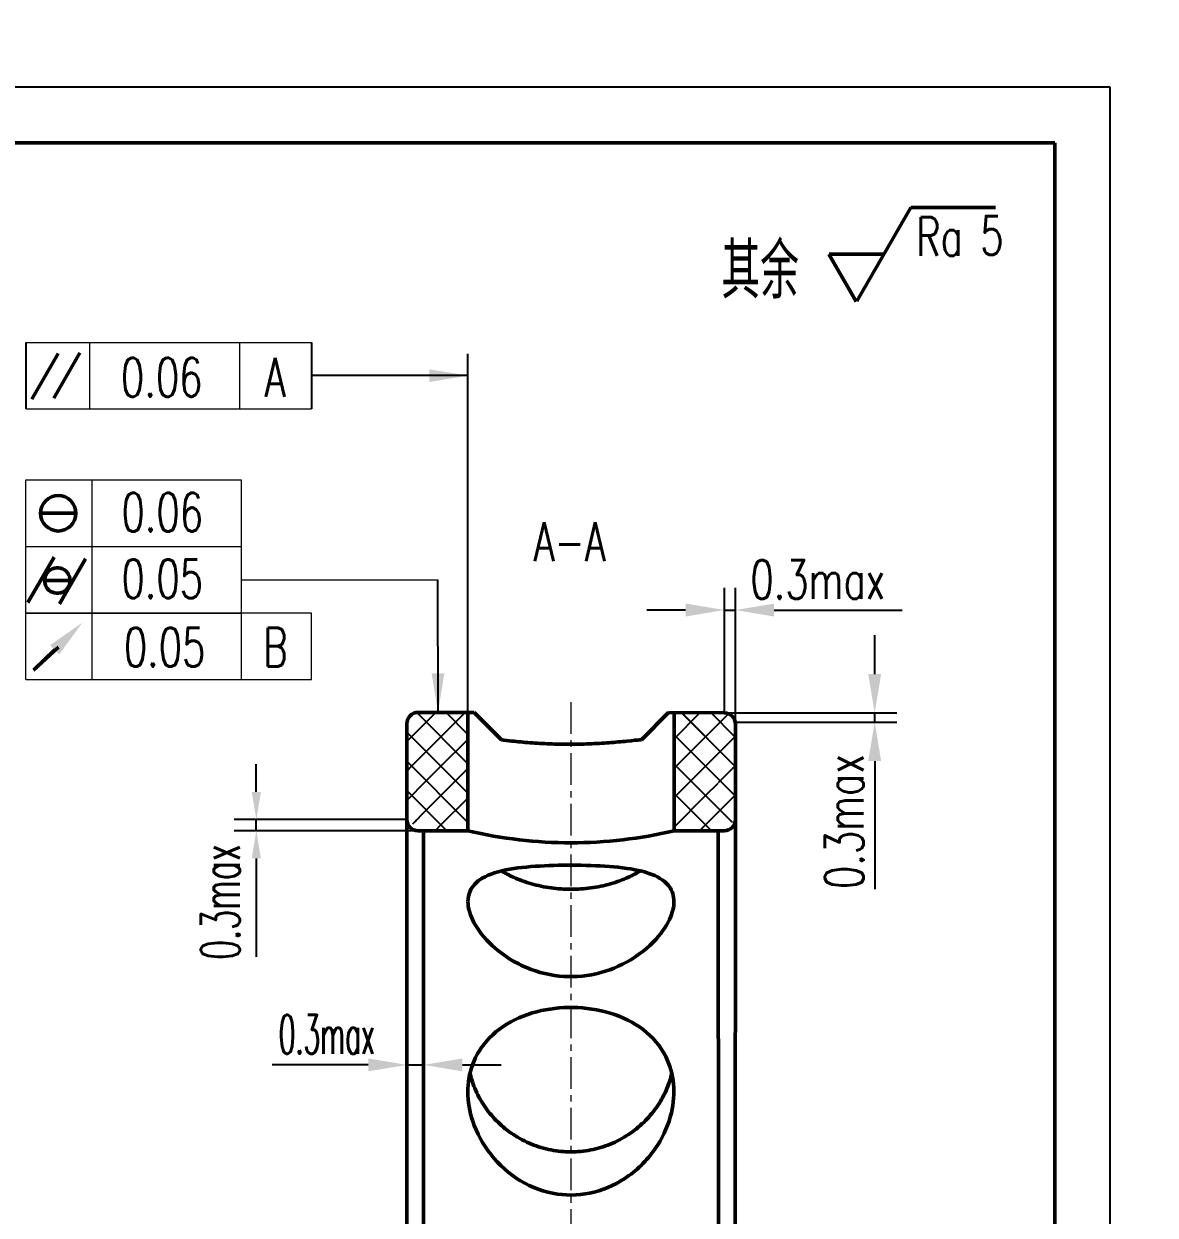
# Model space of a CAD drawing. Header units: millimetres. Extents: x 260 to 24115, y -110 to 18185.
# Drawn here: x 1063.7 to 1165.8, y 84.9 to 192.4 of the extents above; entities that cross this region are included whole.
import ezdxf

# ---------------------------------------------------------------- set-up
doc = ezdxf.new("R2010")
doc.units = ezdxf.units.MM
doc.header["$LTSCALE"] = 0.3
doc.linetypes.add('CENTER', pattern=[50.8, 31.75, -6.35, 6.35, -6.35])
for name, color, linetype, lineweight in [('1', 7, 'Continuous', 50), ('2', 7, 'Continuous', 20), ('90', 7, 'Continuous', 20), ('中心线', 7, 'CENTER', 18), ('粗实线', 7, 'Continuous', 50), ('细实线', 7, 'Continuous', 20)]:
    doc.layers.add(name, color=color, linetype=linetype, lineweight=lineweight)
doc.styles.add('HZ 小', font='txt.shx', dxfattribs={"width": 0.7, "bigfont": 'hztxt.shx'})
doc.dimstyles.new('1.1水平线性1：1', dxfattribs={"dimtxt": 3.5, "dimasz": 3.5, "dimexe": 2, "dimexo": 0, "dimgap": 1, "dimtad": 1, "dimdec": 7, "dimdsep": 46, "dimtxsty": 'HZ 小', "dimcen": 0, "dimdle": 7, "dimclre": 256, "dimadec": 3, "dimazin": 2, "dimtfac": 0.514286, "dimtdec": 7, "dimtix": 1, "dimtmove": 0, "dimatfit": 3, "dimfxl": 1, "dimtolj": 1, "dimarcsym": 0})

# ---------------------------------------------------------------- blocks, each defined once
blk = doc.blocks.new('*D33')
at = {"color": 0, "linetype": 'Continuous', "lineweight": -2, "transparency": 16777216}
for start, end in [(5.9765, 11.953), (350, 0), (338.047, 344.0235)]:
    blk.add_arc((542.5, -36.39), 33.57, start, end, dxfattribs=at)
at = {"color": 0, "transparency": 16777216}
for points in [[(575.3, -32.92), (576.47, -32.86), (576.07, -36.39)], [(575.34, -45.76), (574.2, -45.5), (575.56, -42.22)]]:
    blk.add_solid(points, dxfattribs=at)
at = {"layer": 'Defpoints', "color": 0, "transparency": 16777216}
for p in [(547.57, -36.39), (577.64, -36.39), (549.9, -37.69), (576.01, -38.34), (577.1, -42.49)]:
    blk.add_point(p, dxfattribs=at)

msp = doc.modelspace()

# ---------------------------------------------------------------- linework, layer by layer
at = {"color": 0}
for p, q in [((1161.74780885, 186.65719782), (951.74780885, 186.65719782)), ((1161.74780885, -110.34280218), (1161.74780885, 186.65719782))]:
    msp.add_line(p, q, dxfattribs=at)
for p, q in [((1063.90143157, 163.64900493), (1063.90143157, 157.64900493)), ((1089.68849674, 163.64900493), (1089.68849674, 157.64900493)), ((1103.79569871, 128.34654841), (1103.79569871, 162.59932371)), ((1098.29401385, 127.66281198), (1100.90352826, 130.27232639)), ((1098.71093712, 125.42808482), (1103.5540178, 130.2711655)), ((1098.71093712, 125.42808482), (1103.5540178, 130.2711655)), ((1103.79555188, 125.64677092), (1099.16736972, 130.27495308)), ((1103.7953893, 125.6469335), (1099.16736972, 130.27495308)), ((1103.79669421, 128.29727902), (1101.82134553, 130.2726277)), ((1103.79555188, 119.60333003), (1103.79696795, 130.27144744)), ((1103.79555188, 119.60333003), (1103.79696795, 130.27144744)), ((1122.38583988, 130.25700642, -2.98098555), (1122.38394674, 119.60574818)), ((1122.38583988, 130.25700642, -2.98098555), (1122.38394674, 119.60574818)), ((1122.39108071, 125.24337455), (1127.30761999, 130.15991383)), ((1122.39178011, 127.89572437), (1124.73038724, 130.23433151)), ((1127.88643135, 125.42074532), (1123.0718008, 130.23537586)), ((1127.88643135, 125.43542432), (1123.08648905, 130.23536661)), ((1127.88643135, 128.08707475), (1125.73875381, 130.23475229)), ((1103.79424697, 122.9964254), (1098.2939853, 128.49668707)), ((1127.88643135, 122.76909489), (1122.4033137, 128.25221254)), ((1126.55326663, 126.75391003), (1127.93146517, 128.13210857)), ((1101.36258755, 125.42808482), (1103.74012899, 127.80562625)), ((1103.79352765, 120.34549429), (1098.29566733, 125.84335461)), ((1098.71093712, 125.42808482), (1100.03676234, 126.75391003)), ((1125.22744142, 125.42808482), (1126.55326663, 126.75391003)), ((1098.29566733, 125.01281503), (1098.71093712, 125.42808482)), ((1100.03676234, 124.1022596), (1101.36258755, 125.42808482)), ((1101.36258755, 122.77643439), (1103.79484726, 125.2086941)), ((1122.39038132, 122.59102473), (1125.22744142, 125.42808482)), ((1127.66011751, 120.3437583), (1122.3911781, 125.61269771)), ((1126.55326663, 124.1022596), (1127.87909185, 125.42808482)), ((1127.87909185, 125.42808482), (1127.88643135, 125.43542432)), ((1098.29566733, 122.3611646), (1100.03676234, 124.1022596)), ((1125.22744142, 122.77643439), (1126.360642, 123.90963497)), ((1126.40153912, 123.9505321), (1126.55326663, 124.1022596)), ((1101.88305465, 119.60431686), (1098.29566733, 123.19170418)), ((1100.03676234, 121.45060918), (1101.36258755, 122.77643439)), ((1101.36258755, 120.12478396), (1103.79412755, 122.55632396)), ((1122.38968193, 119.93867491), (1125.22744142, 122.77643439)), ((1125.75492882, 119.59729656), (1122.39047908, 122.9617463)), ((1125.22744142, 120.12478396), (1127.88643135, 122.78377389)), ((1098.81273544, 120.22658228), (1100.03676234, 121.45060918)), ((1099.00273576, 120.4165826), (1099.19251851, 120.60636535)), ((1100.84247045, 119.60466686), (1101.36258755, 120.12478396)), ((1124.70030874, 119.59765128), (1125.22744142, 120.12478396)), ((1112.60941394, 118.5198161), (1113.09068269, 118.5198161)), ((1113.09068269, 116.35164011), (1112.9438585, 116.4984643))]:
    msp.add_line(p, q)
at = {"linetype": 'Continuous'}
for p, q in [((1103.79569871, 160.64900493), (1089.68849674, 160.64900493)), ((1126.93399429, 130.23294397), (1126.93399429, 141.50933167)), ((1127.9195186, 129.3934365), (1127.9195186, 141.50933167)), ((1123.43399429, 139.50933167), (1119.93399429, 139.50933167)), ((1126.93399429, 139.50933167), (1127.9195186, 139.50933167)), ((1131.4195186, 139.50933167), (1142.98062971, 139.50933167)), ((1140.49477712, 133.73294397), (1140.49477712, 137.23294397)), ((1126.93399429, 130.23294397), (1142.49477712, 130.23294397)), ((1140.49477712, 129.3934365), (1140.49477712, 130.23294397)), ((1127.9195186, 129.3934365), (1142.49477712, 129.3934365)), ((1140.49477712, 125.8934365), (1140.49477712, 114.33232539)), ((1098.29395022, 119.6048179), (1098.29395022, 96.49028003)), ((1099.79566733, 119.6048179), (1099.79566733, 96.49028003)), ((1094.79395022, 98.49028003), (1086.12311688, 98.49028003)), ((1098.29395022, 98.49028003), (1099.79566733, 98.49028003)), ((1103.29566733, 98.49028003), (1106.79566733, 98.49028003))]:
    msp.add_line(p, q, dxfattribs=at)
at = {"color": 130}
for p, q in [((1084.69920731, 123.10491618), (1084.69920731, 125.60491618)), ((1098.29425554, 120.60481463), (1082.69920731, 120.60491618)), ((1084.69920731, 119.6048179), (1084.69920731, 120.60491618)), ((1102.76129155, 119.6048179), (1082.69920731, 119.6048179)), ((1084.69920731, 117.1048179), (1084.69920731, 108.24065123))]:
    msp.add_line(p, q, dxfattribs=at)
for start, end in [(258.2820166299, 258.2848633632), (258.2820166299, 258.2848633632), (281.7300437911, 281.7371835292), (281.7300437911, 281.7371835292)]:
    msp.add_arc((1113.08392247, 164.39557991), 45.74515798, start, end)
for points in [[(1123.43399429, 138.92599833), (1123.43399429, 140.092665), (1126.93399429, 139.50933167)], [(1131.4195186, 140.092665), (1131.4195186, 138.92599833), (1127.9195186, 139.50933167)], [(1139.91144378, 133.73294397), (1141.07811045, 133.73294397), (1140.49477712, 130.23294397)], [(1141.07811045, 125.8934365), (1139.91144378, 125.8934365), (1140.49477712, 129.3934365)], [(1094.79395022, 97.9069467), (1094.79395022, 99.07361337), (1098.29395022, 98.49028003)], [(1103.29566733, 99.07361337), (1103.29566733, 97.9069467), (1099.79566733, 98.49028003)]]:
    msp.add_solid(points)
for points in [[(1084.28254064, 123.10491618), (1085.11587397, 123.10491618), (1084.69920731, 120.60491618)], [(1085.11587397, 117.1048179), (1084.28254064, 117.1048179), (1084.69920731, 119.6048179)]]:
    msp.add_solid(points, dxfattribs=at)
at = {"layer": '1'}
for p, q in [((1138.88658144, 167.375179), (1143.75164314, 175.80171304)), ((1143.75164314, 175.80171304), (1151.38120845, 175.80171304)), ((1138.81703346, 167.32233695), (1136.34633452, 171.60171304)), ((1136.37108587, 171.60171304), (1141.33913032, 171.60171304)), ((1064.4561907, 158.51656241), (1066.83464194, 162.6361608)), ((1066.42297862, 158.61441453), (1068.78275563, 162.70166821)), ((1065.2050423, 148.23521651), (1068.4050423, 148.23521651))]:
    msp.add_line(p, q, dxfattribs=at)
msp.add_circle((1066.82940489, 148.23521651), 1.6, dxfattribs=at)
at = {"layer": '2'}
for p, q in [((1063.90143157, 163.64900493), (1089.68849674, 163.64900493)), ((1063.90143157, 157.64900493), (1063.90143157, 163.64900493)), ((1069.67086226, 157.64900493), (1069.67086226, 163.64900493)), ((1083.17498037, 163.64900493), (1083.17498037, 157.64900493)), ((1089.68849674, 157.64900493), (1089.68849674, 163.64900493)), ((1063.90143157, 157.64900493), (1089.68849674, 157.64900493)), ((1063.90143157, 145.24095242), (1063.90143157, 151.24095242)), ((1063.90143157, 151.24095242), (1083.33712772, 151.24095242)), ((1069.90143157, 145.24095242), (1069.90143157, 151.24095242)), ((1083.33712772, 151.24095242), (1083.33712772, 145.24095242)), ((1063.90143157, 133.24095242), (1063.90143157, 145.24095242)), ((1063.90143157, 145.24095242), (1083.33712772, 145.24095242)), ((1063.90143157, 145.24095242), (1083.33712772, 145.24095242)), ((1069.90143157, 133.24095242), (1069.90143157, 145.24095242)), ((1083.33712772, 145.24095242), (1083.33712772, 133.24095242)), ((1083.33712772, 142.24095242), (1101.08917758, 142.24095242)), ((1063.90143157, 139.24095242), (1083.33712772, 139.24095242)), ((1089.68849674, 139.24095242), (1063.90143157, 139.24095242)), ((1089.68849674, 133.24095242), (1089.68849674, 139.24095242)), ((1063.90143157, 133.24095242), (1089.68849674, 133.24095242))]:
    msp.add_line(p, q, dxfattribs=at)
at = {"layer": '中心线', "ltscale": 0.3}
msp.add_line((1113.09068269, 131.18844678), (1113.09068269, 27.95034461), dxfattribs=at)
at = {"layer": '粗实线', "color": 0}
for p, q in [((976.74780885, 181.65719782), (1156.74780885, 181.65719782)), ((1156.74780885, 181.65719782), (1156.74780885, -105.34280218))]:
    msp.add_line(p, q, dxfattribs=at)
at = {"layer": '粗实线', "lineweight": 50}
for p, q in [((1064.08751105, 140.20178158), (1066.44617322, 144.28710428)), ((1066.94617322, 140.06941283), (1069.29465824, 144.13710821)), ((1065.59617322, 142.16941283), (1067.89617322, 142.16941283)), ((1066.50480853, 135.92604629), (1064.60780272, 134.07825898))]:
    msp.add_line(p, q, dxfattribs=at)
at = {"layer": '粗实线'}
msp.add_line((1066.85039165, 136.15492265), (1064.60780272, 134.07825898), dxfattribs=at)
at = {"layer": '粗实线', "linetype": 'Continuous'}
for p, q in [((1099.29547159, 130.27475928), (1104.34966942, 130.26932451, -3.30735216)), ((1103.79332645, 119.60398997), (1103.79696795, 130.27144744)), ((1106.81198553, 127.80428778, -3.30735216), (1104.34966942, 130.26932451, -3.30735216)), ((1119.43954966, 127.81399743, -3.30735216), (1121.88789526, 130.25964084, -3.30735216)), ((1126.93399429, 130.23294397), (1121.88789526, 130.25964084, -3.30735216)), ((1122.38953169, 119.60690742), (1122.38583988, 130.25700642, -2.98098555)), ((1098.29395866, 129.27472618), (1098.29425554, 120.60491618)), ((1127.93248093, 129.23202162), (1127.92451408, 120.60517485)), ((1098.26643619, 29.48143865), (1098.29425554, 120.60491618)), ((1127.85747794, 29.48039757), (1127.92457246, 120.6683955)), ((1099.29399797, 119.60495046), (1103.79332639, 119.60379157)), ((1099.79566733, 119.6048179), (1099.79566733, 79.37650521)), ((1122.38952801, 119.60690742), (1126.9243361, 119.60609836)), ((1126.38550611, 119.60753433), (1126.39372559, 79.37922248))]:
    msp.add_line(p, q, dxfattribs=at)
at = {"layer": '粗实线', "lineweight": 50}
for start, end in [(210, 150), (150, 210)]:
    msp.add_arc((1066.74617322, 142.16941283), 1.15, start, end, dxfattribs=at)
at = {"layer": '粗实线', "linetype": 'Continuous'}
for centre, radius, start, end in [((1099.29395866, 129.27476042), 1, 89.9133152332, 180.0019619902), ((1126.93248136, 129.23294511), 1, 359.9470876439, 89.9133152332), ((1099.29425554, 120.60495043), 1, 180.0019619902, 269.985242383), ((1126.92451451, 120.60609834), 1, 269.9897777746, 359.9470876439), ((1113.08498334, 158.88270603), 40.36289034, 256.6942249596, 283.327826642)]:
    msp.add_arc(centre, radius, start, end, dxfattribs=at)
for points, knots in [([(1106.81198553, 127.80428778, -3.30735216), (1107.1096253, 127.76606543, -3.56944738), (1107.42931066, 127.72773436, -3.81730693), (1108.27427653, 127.63584395, -4.38580272), (1108.82256925, 127.58433462, -4.68114779), (1109.96706097, 127.49855764, -5.15585817), (1110.56419917, 127.46430455, -5.33560095), (1111.76591079, 127.41877645, -5.57154493), (1112.37049645, 127.40753559, -5.62769034), (1113.54065481, 127.40725249, -5.62770414), (1114.14523878, 127.4182005, -5.57157454), (1115.3469584, 127.46314697, -5.33565984), (1115.94410626, 127.49711128, -5.15593045), (1117.08862336, 127.58233569, -4.68124065), (1117.636932, 127.63358079, -4.38590267), (1118.65055384, 127.74332135, -3.70396406), (1119.13875732, 127.79383458, -3.35941656), (1119.30834236, 127.79591792, -3.32833839), (1119.36446705, 127.80277085, -3.27622941), (1119.43954966, 127.81399743, -3.19179991)], [21.6461247578, 21.6461247578, 21.6461247578, 21.6461247578, 22.8173578201, 22.8173578201, 24.5726081327, 24.5726081327, 26.3278584454, 26.3278584454, 28.083108758, 28.083108758, 29.8383336293, 29.8383336293, 31.5935585006, 31.5935585006, 33.348783372, 33.348783372, 35.1040082433, 35.1040082433, 35.4441877321, 35.4441877321, 35.4441877321, 35.4441877321]), ([(1106.81198553, 127.80428778, -3.30735216), (1107.1096253, 127.76606543, -3.56944738), (1107.42931066, 127.72773436, -3.81730693), (1108.27427653, 127.63584395, -4.38580272), (1108.82256925, 127.58433462, -4.68114779), (1109.96706097, 127.49855764, -5.15585817), (1110.56419917, 127.46430455, -5.33560095), (1111.76591079, 127.41877645, -5.57154493), (1112.37049645, 127.40753559, -5.62769034), (1113.54065481, 127.40725249, -5.62770414), (1114.14523878, 127.4182005, -5.57157454), (1115.3469584, 127.46314697, -5.33565984), (1115.94410626, 127.49711128, -5.15593045), (1117.08862336, 127.58233569, -4.68124065), (1117.636932, 127.63358079, -4.38590267), (1118.65055384, 127.74332135, -3.70396406), (1119.13875732, 127.79383458, -3.35941656), (1119.30834236, 127.79591792, -3.32833839), (1119.36446705, 127.80277085, -3.27622941), (1119.43954966, 127.81399743, -3.19179991)], [21.6461247578, 21.6461247578, 21.6461247578, 21.6461247578, 22.8173578201, 22.8173578201, 24.5726081327, 24.5726081327, 26.3278584454, 26.3278584454, 28.083108758, 28.083108758, 29.8383336293, 29.8383336293, 31.5935585006, 31.5935585006, 33.348783372, 33.348783372, 35.1040082433, 35.1040082433, 35.4441877321, 35.4441877321, 35.4441877321, 35.4441877321]), ([(1103.79378815, 113.21175118, -21.75757354), (1103.7938744, 113.54995707, -21.23160919), (1103.85697788, 113.86285256, -20.69345623), (1104.19002642, 114.62486557, -19.24379489), (1104.56647365, 115.01436417, -18.34158097), (1105.72804797, 115.70470032, -16.45169776), (1106.57758666, 115.96243587, -15.50363176), (1108.51671792, 116.30128265, -14.0274426), (1109.57651135, 116.39432689, -13.48002553), (1111.78830673, 116.49594434, -12.85089335), (1112.90304654, 116.50884019, -12.75269592), (1115.190372, 116.47195153, -13.00125717), (1116.32081274, 116.41867799, -13.37006551), (1118.40702521, 116.19802966, -14.50938094), (1119.34241824, 116.02828583, -15.27804883), (1120.86558827, 115.50775304, -17.03367889), (1121.45607633, 115.16175246, -18.00862047), (1122.15738228, 114.33830081, -19.82726926), (1122.33650009, 113.90780953, -20.64411488), (1122.41136677, 112.93765869, -22.21381226), (1122.31516772, 112.41268103, -22.95048206), (1121.82136513, 111.1947125, -24.45622383), (1121.37307104, 110.50403236, -25.18381216), (1120.06674757, 109.0629439, -26.54056974), (1119.15768515, 108.33293211, -27.12255426), (1117.14095962, 107.22393424, -27.94501368), (1116.06955978, 106.82537549, -28.20929285), (1113.838987, 106.41202556, -28.48082462), (1112.71711329, 106.39012072, -28.49410017), (1110.43505492, 106.72584748, -28.27376131), (1109.31733164, 107.10279435, -28.02667804), (1107.306166, 108.1440634, -27.26381587), (1106.42514704, 108.80078937, -26.75119867), (1105.04016057, 110.18697874, -25.49602976), (1104.52361816, 110.90464112, -24.77111652), (1103.93015638, 112.16943644, -23.26564898), (1103.79366106, 112.71341705, -22.53256299), (1103.79378815, 113.21175118, -21.75757354)], [-59.3118854591, -59.3118854591, -59.3118854591, -59.3118854591, -57.4359335352, -57.4359335352, -54.2978922992, -54.2978922992, -50.4620143627, -50.4620143627, -46.9083756038, -46.9083756038, -43.5557170405, -43.5557170405, -40.0064910662, -40.0064910662, -36.3879895722, -36.3879895722, -32.8535647648, -32.8535647648, -30.0385030569, -30.0385030569, -27.313270581, -27.313270581, -24.0419706353, -24.0419706353, -20.1934273576, -20.1934273576, -16.7025602159, -16.7025602159, -13.3392173117, -13.3392173117, -9.7518725367, -9.7518725367, -6.162856956, -6.162856956, -2.7641472447, -2.7641472447, 0, 0, 0, 0]), ([(1103.79378815, 113.21175118, -21.75757354), (1103.7938744, 113.54995707, -21.23160919), (1103.85697788, 113.86285256, -20.69345623), (1104.19002642, 114.62486557, -19.24379489), (1104.56647365, 115.01436417, -18.34158097), (1105.72804797, 115.70470032, -16.45169776), (1106.57758666, 115.96243587, -15.50363176), (1108.51671792, 116.30128265, -14.0274426), (1109.57651135, 116.39432689, -13.48002553), (1111.78830673, 116.49594434, -12.85089335), (1112.90304654, 116.50884019, -12.75269592), (1115.190372, 116.47195153, -13.00125717), (1116.32081274, 116.41867799, -13.37006551), (1118.40702521, 116.19802966, -14.50938094), (1119.34241824, 116.02828583, -15.27804883), (1120.86558827, 115.50775304, -17.03367889), (1121.45607633, 115.16175246, -18.00862047), (1122.15738228, 114.33830081, -19.82726926), (1122.33650009, 113.90780953, -20.64411488), (1122.41136677, 112.93765869, -22.21381226), (1122.31516772, 112.41268103, -22.95048206), (1121.82136513, 111.1947125, -24.45622383), (1121.37307104, 110.50403236, -25.18381216), (1120.06674757, 109.0629439, -26.54056974), (1119.15768515, 108.33293211, -27.12255426), (1117.14095962, 107.22393424, -27.94501368), (1116.06955978, 106.82537549, -28.20929285), (1113.838987, 106.41202556, -28.48082462), (1112.71711329, 106.39012072, -28.49410017), (1110.43505492, 106.72584748, -28.27376131), (1109.31733164, 107.10279435, -28.02667804), (1107.306166, 108.1440634, -27.26381587), (1106.42514704, 108.80078937, -26.75119867), (1105.04016057, 110.18697874, -25.49602976), (1104.52361816, 110.90464112, -24.77111652), (1103.93015638, 112.16943644, -23.26564898), (1103.79366106, 112.71341705, -22.53256299), (1103.79378815, 113.21175118, -21.75757354)], [-59.3118854591, -59.3118854591, -59.3118854591, -59.3118854591, -57.4359335352, -57.4359335352, -54.2978922992, -54.2978922992, -50.4620143627, -50.4620143627, -46.9083756038, -46.9083756038, -43.5557170405, -43.5557170405, -40.0064910662, -40.0064910662, -36.3879895722, -36.3879895722, -32.8535647648, -32.8535647648, -30.0385030569, -30.0385030569, -27.313270581, -27.313270581, -24.0419706353, -24.0419706353, -20.1934273576, -20.1934273576, -16.7025602159, -16.7025602159, -13.3392173117, -13.3392173117, -9.7518725367, -9.7518725367, -6.162856956, -6.162856956, -2.7641472447, -2.7641472447, 0, 0, 0, 0]), ([(1106.82824508, 115.98296835, -31.70673043), (1107.15788541, 115.78438079, -31.93591018), (1107.51624695, 115.59472105, -32.15044122), (1108.40493813, 115.18997149, -32.60131105), (1108.95318151, 114.98688636, -32.8219771), (1110.09759419, 114.65794086, -33.17508473), (1110.69470268, 114.53188856, -33.30785184), (1111.89637589, 114.36592719, -33.4818951), (1112.50095287, 114.32607703, -33.52314279), (1113.67111624, 114.32577525, -33.52319257), (1114.2757121, 114.36531292, -33.481997), (1115.47747232, 114.53065552, -33.30805487), (1116.07464888, 114.65640159, -33.17533673), (1117.21923911, 114.98476437, -32.82231829), (1117.76759231, 115.18757262, -32.60169244), (1118.65900818, 115.59301718, -32.14961197), (1119.01966786, 115.78384576, -31.93355924), (1119.35119864, 115.98368997, -31.70270252)], [21.4943252884, 21.4943252884, 21.4943252884, 21.4943252884, 22.8173455304, 22.8173455304, 24.5725984323, 24.5725984323, 26.3278513341, 26.3278513341, 28.0831042359, 28.0831042359, 29.8383415582, 29.8383415582, 31.5935788805, 31.5935788805, 33.3488162028, 33.3488162028, 34.6805061363, 34.6805061363, 34.6805061363, 34.6805061363]), ([(1106.82824508, 115.98296835, -31.70673043), (1107.15788541, 115.78438079, -31.93591018), (1107.51624695, 115.59472105, -32.15044122), (1108.40493813, 115.18997149, -32.60131105), (1108.95318151, 114.98688636, -32.8219771), (1110.09759419, 114.65794086, -33.17508473), (1110.69470268, 114.53188856, -33.30785184), (1111.89637589, 114.36592719, -33.4818951), (1112.50095287, 114.32607703, -33.52314279), (1113.67111624, 114.32577525, -33.52319257), (1114.2757121, 114.36531292, -33.481997), (1115.47747232, 114.53065552, -33.30805487), (1116.07464888, 114.65640159, -33.17533673), (1117.21923911, 114.98476437, -32.82231829), (1117.76759231, 115.18757262, -32.60169244), (1118.65900818, 115.59301718, -32.14961197), (1119.01966786, 115.78384576, -31.93355924), (1119.35119864, 115.98368997, -31.70270252)], [21.4943252884, 21.4943252884, 21.4943252884, 21.4943252884, 22.8173455304, 22.8173455304, 24.5725984323, 24.5725984323, 26.3278513341, 26.3278513341, 28.0831042359, 28.0831042359, 29.8383415582, 29.8383415582, 31.5935788805, 31.5935788805, 33.3488162028, 33.3488162028, 34.6805061363, 34.6805061363, 34.6805061363, 34.6805061363]), ([(1103.78905822, 96.07096791, -36.60000299), (1103.7891598, 96.46927866, -36.4183066), (1103.82017366, 96.86084685, -36.22472849), (1104.02727618, 98.14779965, -35.53901284), (1104.34064364, 98.98506947, -35.00753102), (1105.34166955, 100.60787162, -33.8353153), (1106.07443286, 101.34970249, -33.20112284), (1107.84617501, 102.54605046, -32.08339411), (1108.88121803, 102.99605278, -31.60575844), (1111.05719078, 103.55464011, -30.99515882), (1112.16085008, 103.68187833, -30.84585266), (1114.43425099, 103.64758692, -30.88579342), (1115.56377297, 103.47687781, -31.08583817), (1117.73411125, 102.81945897, -31.79494068), (1118.74242927, 102.32084566, -32.31221166), (1120.4604593, 101.00987549, -33.4998367), (1121.15824404, 100.1947441, -34.16753884), (1122.02461581, 98.48320271, -35.33495915), (1122.26499908, 97.64659762, -35.83344409), (1122.42332197, 95.91529001, -36.69962904), (1122.35709448, 95.04673767, -37.06310576), (1121.91280583, 93.16854796, -37.71077145), (1121.49218321, 92.1830914, -37.96459414), (1120.23907397, 90.20431389, -38.35354078), (1119.35544846, 89.25233034, -38.45911308), (1117.37483819, 87.81576024, -38.5643296), (1116.31227936, 87.30385376, -38.57376034), (1114.09427084, 86.74251664, -38.58031789), (1112.9754793, 86.68190907, -38.57893358), (1110.68421837, 87.01290627, -38.57585897), (1109.55476034, 87.42991242, -38.57360976), (1107.49719664, 88.6689426, -38.50480025), (1106.58600767, 89.4866722, -38.43597432), (1105.13071907, 91.3391194, -38.14328088), (1104.57982454, 92.35786454, -37.92481982), (1103.93801027, 94.30077245, -37.33402675), (1103.78883465, 95.19429189, -36.99991404), (1103.78905822, 96.07096791, -36.60000299)], [-59.3153496962, -59.3153496962, -59.3153496962, -59.3153496962, -58.0019626924, -58.0019626924, -54.8966938821, -54.8966938821, -51.2838619635, -51.2838619635, -47.651417061, -47.651417061, -44.2971984359, -44.2971984359, -40.8310699936, -40.8310699936, -37.1651036792, -37.1651036792, -33.424951081, -33.424951081, -30.4260907821, -30.4260907821, -27.5982890883, -27.5982890883, -24.3185125802, -24.3185125802, -20.4706354961, -20.4706354961, -16.9638705907, -16.9638705907, -13.6061976271, -13.6061976271, -10.0195767933, -10.0195767933, -6.3908024966, -6.3908024966, -2.8907451962, -2.8907451962, 0, 0, 0, 0]), ([(1103.78905822, 96.07096791, -36.60000299), (1103.7891598, 96.46927866, -36.4183066), (1103.82017366, 96.86084685, -36.22472849), (1104.02727618, 98.14779965, -35.53901284), (1104.34064364, 98.98506947, -35.00753102), (1105.34166955, 100.60787162, -33.8353153), (1106.07443286, 101.34970249, -33.20112284), (1107.84617501, 102.54605046, -32.08339411), (1108.88121803, 102.99605278, -31.60575844), (1111.05719078, 103.55464011, -30.99515882), (1112.16085008, 103.68187833, -30.84585266), (1114.43425099, 103.64758692, -30.88579342), (1115.56377297, 103.47687781, -31.08583817), (1117.73411125, 102.81945897, -31.79494068), (1118.74242927, 102.32084566, -32.31221166), (1120.4604593, 101.00987549, -33.4998367), (1121.15824404, 100.1947441, -34.16753884), (1122.02461581, 98.48320271, -35.33495915), (1122.26499908, 97.64659762, -35.83344409), (1122.42332197, 95.91529001, -36.69962904), (1122.35709448, 95.04673767, -37.06310576), (1121.91280583, 93.16854796, -37.71077145), (1121.49218321, 92.1830914, -37.96459414), (1120.23907397, 90.20431389, -38.35354078), (1119.35544846, 89.25233034, -38.45911308), (1117.37483819, 87.81576024, -38.5643296), (1116.31227936, 87.30385376, -38.57376034), (1114.09427084, 86.74251664, -38.58031789), (1112.9754793, 86.68190907, -38.57893358), (1110.68421837, 87.01290627, -38.57585897), (1109.55476034, 87.42991242, -38.57360976), (1107.49719664, 88.6689426, -38.50480025), (1106.58600767, 89.4866722, -38.43597432), (1105.13071907, 91.3391194, -38.14328088), (1104.57982454, 92.35786454, -37.92481982), (1103.93801027, 94.30077245, -37.33402675), (1103.78883465, 95.19429189, -36.99991404), (1103.78905822, 96.07096791, -36.60000299)], [-59.3153496962, -59.3153496962, -59.3153496962, -59.3153496962, -58.0019626924, -58.0019626924, -54.8966938821, -54.8966938821, -51.2838619635, -51.2838619635, -47.651417061, -47.651417061, -44.2971984359, -44.2971984359, -40.8310699936, -40.8310699936, -37.1651036792, -37.1651036792, -33.424951081, -33.424951081, -30.4260907821, -30.4260907821, -27.5982890883, -27.5982890883, -24.3185125802, -24.3185125802, -20.4706354961, -20.4706354961, -16.9638705907, -16.9638705907, -13.6061976271, -13.6061976271, -10.0195767933, -10.0195767933, -6.3908024966, -6.3908024966, -2.8907451962, -2.8907451962, 0, 0, 0, 0]), ([(1103.9811797, 97.74490344, -44.81140097), (1104.09891612, 97.21924025, -45.02686237), (1104.27166924, 96.69336699, -45.2314363), (1104.73313314, 95.64629452, -45.61893718), (1105.02833775, 95.12626473, -45.80032841), (1105.71001364, 94.15856498, -46.12176947), (1106.09653073, 93.71095719, -46.26190929), (1106.91985176, 92.91463878, -46.50120036), (1107.38502628, 92.53845522, -46.60851139), (1108.39843423, 91.8720779, -46.79159072), (1108.94664845, 91.58188849, -46.86748108), (1110.09101458, 91.11417631, -46.98681671), (1110.68810568, 90.93631602, -47.03043218), (1111.88975628, 90.70253404, -47.08728621), (1112.49432803, 90.6466773, -47.1005327), (1113.66449469, 90.64634035, -47.10060264), (1114.26909784, 90.70184854, -47.08742851), (1115.47088192, 90.93494188, -47.03071731), (1116.06807506, 91.11246215, -46.98717229), (1117.21270759, 91.57952935, -46.8679698), (1117.7610866, 91.86941341, -46.79214221), (1118.77487076, 92.53523306, -46.60917659), (1119.24025673, 92.9111643, -46.50191649), (1120.06402496, 93.70704139, -46.2627133), (1120.45079143, 94.15444345, -46.12261389), (1121.13300783, 95.12178119, -45.80124306), (1121.42850362, 95.64165466, -45.61988167), (1121.89224729, 96.69230377, -45.23101268), (1122.06621154, 97.22216353, -45.02479631), (1122.18430747, 97.751708, -44.80756377)], [15.8922957263, 15.8922957263, 15.8922957263, 15.8922957263, 17.5517111068, 17.5517111068, 19.3068943488, 19.3068943488, 21.0620775907, 21.0620775907, 22.8173311555, 22.8173311555, 24.5725847203, 24.5725847203, 26.3278382851, 26.3278382851, 28.0830918499, 28.0830918499, 29.8383384068, 29.8383384068, 31.5935849638, 31.5935849638, 33.3488315207, 33.3488315207, 35.1040780776, 35.1040780776, 36.8592579231, 36.8592579231, 38.6144377686, 38.6144377686, 40.2863140741, 40.2863140741, 40.2863140741, 40.2863140741]), ([(1103.9811797, 97.74490344, -44.81140097), (1104.09891612, 97.21924025, -45.02686237), (1104.27166924, 96.69336699, -45.2314363), (1104.73313314, 95.64629452, -45.61893718), (1105.02833775, 95.12626473, -45.80032841), (1105.71001364, 94.15856498, -46.12176947), (1106.09653073, 93.71095719, -46.26190929), (1106.91985176, 92.91463878, -46.50120036), (1107.38502628, 92.53845522, -46.60851139), (1108.39843423, 91.8720779, -46.79159072), (1108.94664845, 91.58188849, -46.86748108), (1110.09101458, 91.11417631, -46.98681671), (1110.68810568, 90.93631602, -47.03043218), (1111.88975628, 90.70253404, -47.08728621), (1112.49432803, 90.6466773, -47.1005327), (1113.66449469, 90.64634035, -47.10060264), (1114.26909784, 90.70184854, -47.08742851), (1115.47088192, 90.93494188, -47.03071731), (1116.06807506, 91.11246215, -46.98717229), (1117.21270759, 91.57952935, -46.8679698), (1117.7610866, 91.86941341, -46.79214221), (1118.77487076, 92.53523306, -46.60917659), (1119.24025673, 92.9111643, -46.50191649), (1120.06402496, 93.70704139, -46.2627133), (1120.45079143, 94.15444345, -46.12261389), (1121.13300783, 95.12178119, -45.80124306), (1121.42850362, 95.64165466, -45.61988167), (1121.89224729, 96.69230377, -45.23101268), (1122.06621154, 97.22216353, -45.02479631), (1122.18430747, 97.751708, -44.80756377)], [15.8922957263, 15.8922957263, 15.8922957263, 15.8922957263, 17.5517111068, 17.5517111068, 19.3068943488, 19.3068943488, 21.0620775907, 21.0620775907, 22.8173311555, 22.8173311555, 24.5725847203, 24.5725847203, 26.3278382851, 26.3278382851, 28.0830918499, 28.0830918499, 29.8383384068, 29.8383384068, 31.5935849638, 31.5935849638, 33.3488315207, 33.3488315207, 35.1040780776, 35.1040780776, 36.8592579231, 36.8592579231, 38.6144377686, 38.6144377686, 40.2863140741, 40.2863140741, 40.2863140741, 40.2863140741])]:
    msp.add_open_spline(points, degree=3, knots=knots, dxfattribs=at)
at = {"layer": '细实线', "color": 0}
msp.add_solid([(1066.09652484, 136.34267827), (1069.00460039, 138.37574845), (1066.91309223, 135.50941431)], dxfattribs=at)

# ---------------------------------------------------------------- texts
at = {"style": 'HZ 小', "width": 0.7}
msp.add_text('其余', height=5, dxfattribs=at).set_placement((1126.66273376, 167.60376145))
at = {"char_height": 3.5, "attachment_point": 5, "style": 'HZ 小'}
for s, insert in [('\\A1;0.3max{}{{\\H0.7x;}{}}', (1135.37309439, 142.25933167)), ('\\A1;{\\W0.5;0.3max}', (1091.07184562, 101.24028003))]:
    msp.add_mtext(s, dxfattribs=dict(at, insert=insert))
at = {"insert": (1137.74477712, 120.44020679), "char_height": 3.5, "attachment_point": 5, "rotation": 90, "style": 'HZ 小'}
msp.add_mtext('\\A1;0.3max{}{{\\H0.7x;}{}}', dxfattribs=at)
at = {"color": 3, "insert": (1081.44920731, 113.18223955), "char_height": 3.5, "attachment_point": 5, "rotation": 90, "style": 'HZ 小'}
msp.add_mtext('{\\W0.6;0.3max}', dxfattribs=at)
at = {"layer": '2', "style": 'HZ 小', "width": 0.7}
for s, p in [('Ra', (1144.2315172, 171.43912239)), ('5', (1150.01880586, 171.5294537)), ('A', (1085.44429733, 158.75046649)), ('B', (1085.31919766, 134.4084984))]:
    msp.add_text(s, height=3.5, dxfattribs=at).set_placement(p)
at = {"layer": '90', "style": 'HZ 小', "width": 0.7}
for s, p in [('0.06', (1072.48905282, 158.74132275)), ('0.06', (1072.53837477, 146.57964186)), ('A-A', (1109.72082711, 143.9190257)), ('0.05', (1072.53837477, 140.57964186)), ('0.05', (1072.75104116, 134.40830962))]:
    msp.add_text(s, height=3.5, dxfattribs=at).set_placement(p)

# ---------------------------------------------------------------- dimensions: what is measured, and where the dimension line sits
at = {"color": 0}
dim = msp.add_angular_dim_2l(base=(576.00888246, -38.33859331), line1=((549.9004632, -37.69224557), (577.10376278, -42.48892125)), line2=((547.56599518, -36.38671546), (577.63763661, -36.38671546)), text=' ', dimstyle='1.1水平线性1：1', override={"dimtxsty": 'HZ 小'}, dxfattribs=at)
dim.commit()
dim.dimension.update_dxf_attribs({"geometry": '*D33', "text_midpoint": (24115.17002956, 18185.49737337)})

# ---------------------------------------------------------------- leaders
for points in [[(1103.79569871, 160.64900493), (1089.68849674, 160.64900493)], [(1101.09293528, 130.29003964), (1101.08917758, 142.24095242)]]:
    msp.add_leader(points, dimstyle='1.1水平线性1：1')

doc.saveas('drawing.dxf')
